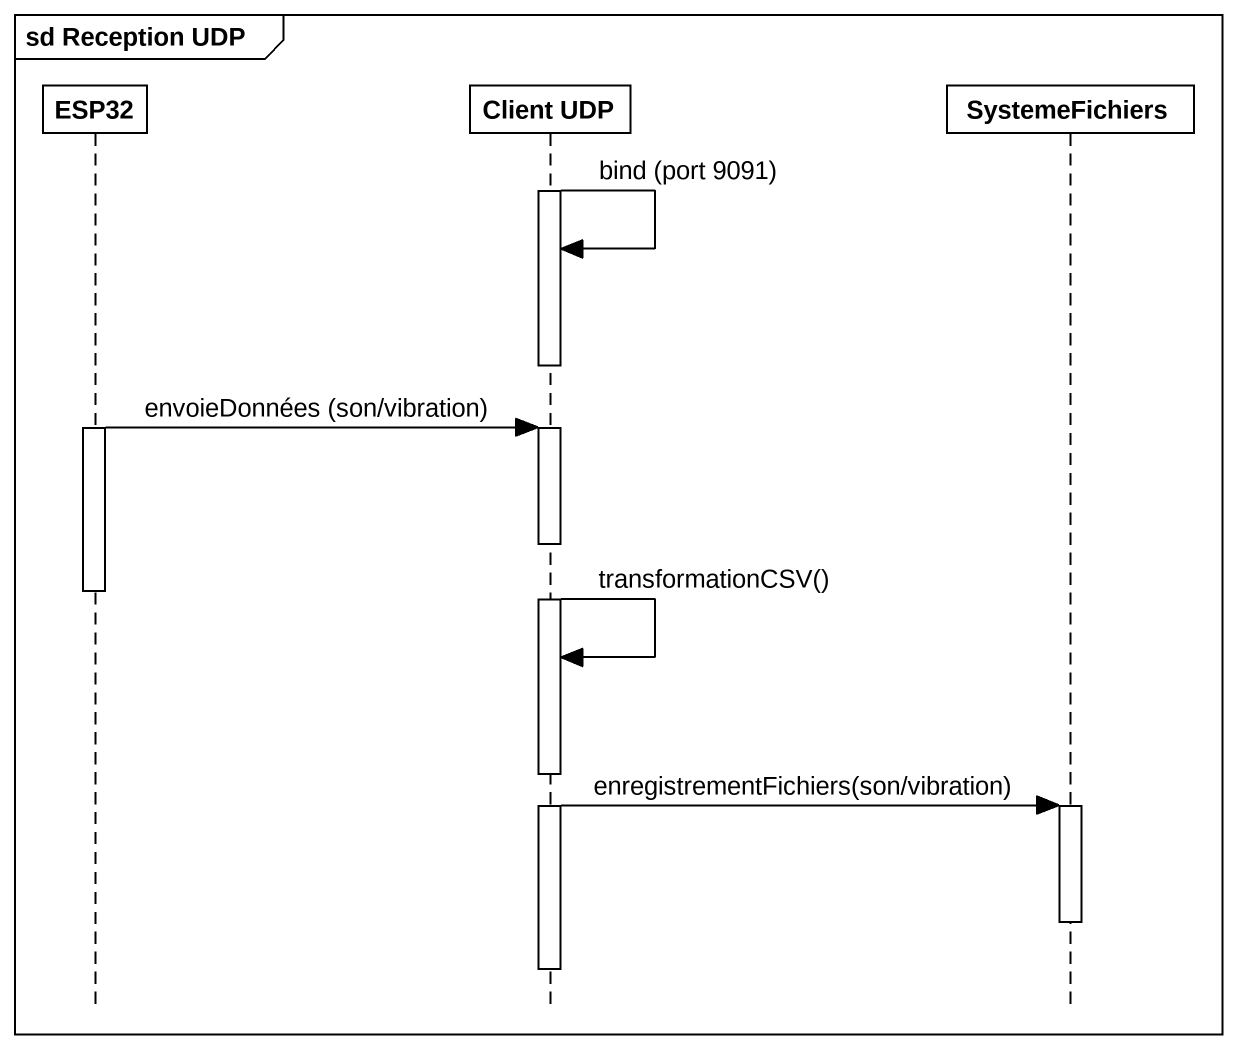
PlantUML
@startuml
mainframe sd Reception UDP
hide footbox
participant ESP32
participant "Client UDP" as Client_UDP
participant SystemeFichiers

activate Client_UDP
Client_UDP -> Client_UDP : bind (port 9091)
deactivate Client_UDP
activate ESP32
ESP32 -> Client_UDP : envoieDonnées (son/vibration)
activate Client_UDP
deactivate ESP32
Client_UDP -> Client_UDP : transformationCSV()
Client_UDP -> SystemeFichiers : enregistrementFichiers(son/vibration)
activate SystemeFichiers
deactivate SystemeFichiers
deactivate Client_UDP
@enduml
